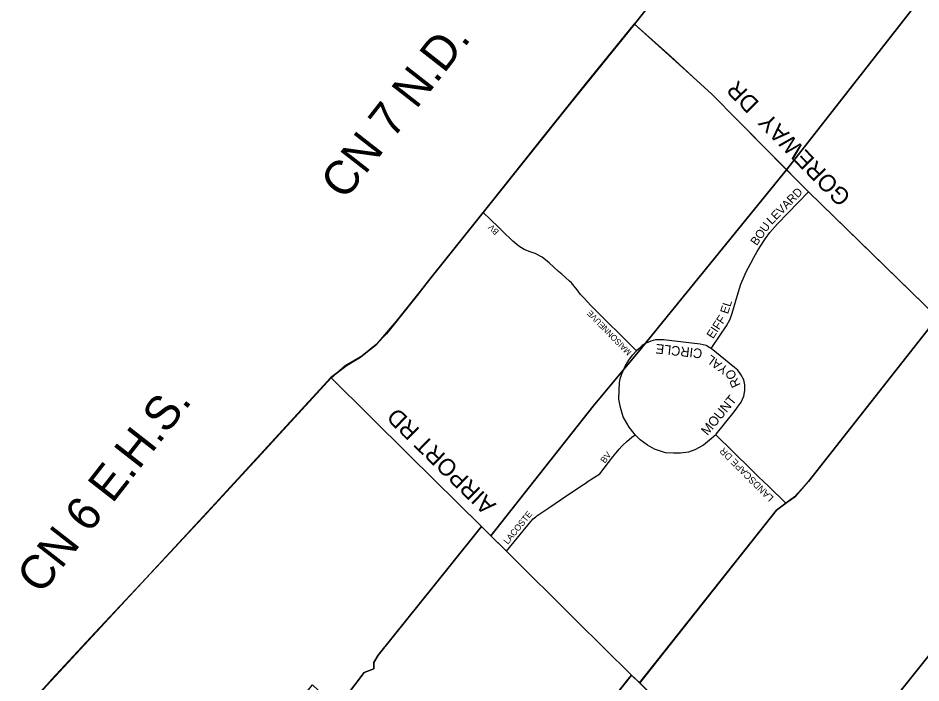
# Model space of a CAD drawing. Extents: x 589464 to 611048, y 4827729 to 4855916.
# Drawn here: x 598824 to 601490, y 4848535 to 4850497 of the extents above; entities that cross this region are included whole.
import ezdxf

# ---------------------------------------------------------------- set-up
doc = ezdxf.new("R2010")
doc.units = 0
for name, color, linetype in [('GIS_LOT_CONCESSION', 7, 'Continuous'), ('GIS_MAJOR_ARTERIAL_STREETS', 7, 'Continuous'), ('GIS_MINOR_ARTERIAL_STREETS', 7, 'Continuous'), ('GIS_MUN_BDRY', 7, 'Continuous'), ('GIS_TX_LOT_CONCESSION', 7, 'Continuous'), ('GIS_TX_MAJOR_ARTERIAL_STREETS', 7, 'Continuous'), ('GIS_TX_MINOR_ARTERIAL_STREETS', 7, 'Continuous')]:
    doc.layers.add(name, color=color, linetype=linetype)

msp = doc.modelspace()

# ---------------------------------------------------------------- linework, layer by layer
at = {"layer": 'GIS_LOT_CONCESSION'}
for points in [[(601507, 4851567.3), (600644.5, 4850479), (600817.2, 4850322.1), (600872.8, 4850272.2), (600950.1, 4850193.3), (601093, 4850049.1), (601945.9, 4851138.1), (601546.6, 4851527.5)], [(601945.9, 4851138.1), (601093, 4850049.1), (601158, 4849983.5), (601539.4, 4849612.8), (601838.7, 4849993.2), (602119.1, 4850353.1), (602389.2, 4850695)], [(600644.5, 4850479), (600451.3, 4850240.7), (600212.7, 4849942.4), (600197.7, 4849922.8), (600036.1, 4849721.6), (600002.4, 4849678.4), (599911.5, 4849565.1), (599881.4, 4849533), (599835.1, 4849495.5), (599805.9, 4849478.1), (599795.8, 4849472.1), (599747.8, 4849435.6), (599979, 4849207.1), (600192.4, 4848996), (600220.4, 4848968.4), (600522.3, 4849351.3), (600655, 4849510.7), (601093, 4850049.1), (600950.1, 4850193.3), (600872.8, 4850272.2), (600817.2, 4850322.1)], [(601093, 4850049.1), (600655, 4849510.7), (600522.3, 4849351.3), (600220.4, 4848968.4), (600266.3, 4848923), (600472.2, 4848719.3), (600635.3, 4848558), (600659.6, 4848535.3), (601063.4, 4849044), (601091, 4849065.3), (601095, 4849068.5), (601116.8, 4849083.5), (601157.8, 4849129.5), (601539.4, 4849612.8), (601158, 4849983.5)], [(601539.4, 4849612.8), (601157.8, 4849129.5), (601116.8, 4849083.5), (601095, 4849068.5), (601091, 4849065.3), (601063.4, 4849044), (600659.6, 4848535.3), (600773, 4848421.6), (600918.1, 4848277.3), (601079, 4848119.4), (601099.9, 4848098.7), (601534.5, 4848640.7), (601548.5, 4848630.3), (601981, 4849178.3), (601758.4, 4849398.3)], [(599747.8, 4849435.6), (599407.3, 4849065), (598823.8, 4848435.7), (599266.8, 4847997.4), (599693.8, 4848528.8), (599766.6, 4848460.3), (599845.6, 4848565.1), (599874.4, 4848576), (599874, 4848595.2), (599887.7, 4848616.5), (600097.2, 4848877.5), (600192.4, 4848996), (599979, 4849207.1)], [(601981, 4849178.3), (601548.5, 4848630.3), (601534.5, 4848640.7), (601099.9, 4848098.7), (601129.4, 4848069.5), (601183, 4848016.6), (601221.3, 4847978.7), (601230.7, 4847969.3), (601289.4, 4847911), (601353.5, 4847847.8), (601487.4, 4847715), (601514.3, 4847688.3), (601534.6, 4847668.2), (601968.1, 4848216.4), (601985.8, 4848199.7), (602415.7, 4848748.2), (602388, 4848775.5), (602268.9, 4848892.6), (602212.2, 4848949), (602197.6, 4848963.5), (602127.4, 4849033.3), (602061, 4849099.2)], [(600635.3, 4848558), (600400.7, 4848262.9), (600352.5, 4848202.3), (600283.1, 4848115), (600224.2, 4848040.9), (600210.9, 4848035.1), (600198.1, 4848035.7), (600155.7, 4848064.9), (600147.4, 4848070.6), (600136.1, 4848074.7), (600124.1, 4848071.8), (600119.4, 4848068.6), (600113.1, 4848064.2), (599900.2, 4847795.5), (599711.5, 4847557.3), (599981.6, 4847291.5), (600082.8, 4847191.9), (600158, 4847117.8), (600580.3, 4847652.9), (600652.8, 4847583.7), (601079, 4848119.4), (600918.1, 4848277.3), (600773, 4848421.6), (600659.6, 4848535.3)]]:
    msp.add_lwpolyline(points, close=True, dxfattribs=at)
msp.add_lwpolyline([(600400.7, 4848262.9), (600635.3, 4848558), (600472.2, 4848719.3), (600266.3, 4848923), (600220.4, 4848968.4), (600192.4, 4848996), (600097.2, 4848877.5), (599887.7, 4848616.5), (599874, 4848595.2), (599874.4, 4848576), (599845.6, 4848565.1), (599766.6, 4848460.3)], dxfattribs=at)
at = {"layer": 'GIS_MAJOR_ARTERIAL_STREETS'}
for points in [[(600644.5, 4850479), (601075.7, 4851023.1), (601502.4, 4851561.6)], [(600197.7, 4849922.8), (600212.7, 4849942.4), (600451.3, 4850240.7), (600644.5, 4850479)], [(600817.2, 4850322.1), (600749.7, 4850384.7), (600644.5, 4850479)], [(600950.1, 4850193.3), (600872.8, 4850272.2), (600817.2, 4850322.1)], [(601158, 4849983.5), (600950.1, 4850193.3)], [(601303.7, 4849841.9), (601158, 4849983.5)], [(599747.8, 4849435.6), (599795.8, 4849472.1), (599805.9, 4849478.1), (599835.1, 4849495.5), (599881.4, 4849533), (599911.5, 4849565.1), (600002.4, 4849678.4), (600036.1, 4849721.6), (600197.7, 4849922.8)], [(601539.4, 4849612.8), (601303.7, 4849841.9)], [(601091, 4849065.3), (601095, 4849068.5), (601120.6, 4849086.1), (601157.8, 4849129.5), (601539.4, 4849612.8)], [(598823.8, 4848435.7), (599288.1, 4848936.4), (599407.3, 4849065), (599747.8, 4849435.6)], [(599979, 4849207.1), (599747.8, 4849435.6)], [(600266.3, 4848923), (600262.2, 4848927), (600258.1, 4848931), (600220.4, 4848968.4), (600193, 4848995.5), (599979, 4849207.1)], [(600659.3, 4848534.9), (601063.4, 4849044), (601091, 4849065.3), (601091, 4849065.3)], [(600635.3, 4848558), (600472.2, 4848719.3), (600266.3, 4848923)], [(600400.7, 4848262.9), (600626, 4848546.2), (600635.3, 4848558)], [(600659.3, 4848534.9), (600635.3, 4848558)], [(600918.1, 4848277.3), (600773, 4848421.6), (600665.1, 4848529.1), (600659.3, 4848534.9)]]:
    msp.add_lwpolyline(points, dxfattribs=at)
at = {"layer": 'GIS_MINOR_ARTERIAL_STREETS'}
for points in [[(601006.1, 4849807.6), (601016.6, 4849823.9), (601031, 4849846.6), (601043.7, 4849863.5), (601066.5, 4849889.2), (601158, 4849983.5)], [(601006.1, 4849807.6), (601016.6, 4849823.9), (601031, 4849846.6), (601043.7, 4849863.5), (601066.5, 4849889.2), (601158, 4849983.5)], [(600420, 4849748.7), (600392.7, 4849774.3), (600371.4, 4849791), (600351.1, 4849801.4), (600335.8, 4849806.5), (600318.5, 4849813.8), (600302.6, 4849824), (600285.1, 4849838.7), (600254.4, 4849868.2), (600241.4, 4849880.8), (600197.7, 4849922.8)], [(600420, 4849748.7), (600392.7, 4849774.3), (600371.4, 4849791), (600351.1, 4849801.4), (600335.8, 4849806.5), (600318.5, 4849813.8), (600302.6, 4849824), (600285.1, 4849838.7), (600254.4, 4849868.2), (600241.4, 4849880.8), (600197.7, 4849922.8)], [(600947.6, 4849676.1), (600958.8, 4849711), (600968.4, 4849734.4), (600973.8, 4849747.4), (600987.6, 4849773.1), (600996.6, 4849789.7), (601006.1, 4849807.6)], [(600947.6, 4849676.1), (600958.8, 4849711), (600968.4, 4849734.4), (600973.8, 4849747.4), (600987.6, 4849773.1), (600996.6, 4849789.7), (601006.1, 4849807.6)], [(600515.5, 4849648), (600495.3, 4849669.6), (600484.9, 4849680.8), (600475.4, 4849694.3), (600466.3, 4849705.3), (600458.2, 4849715.5), (600452.4, 4849720), (600429.7, 4849740.4), (600420, 4849748.7)], [(600515.5, 4849648), (600495.3, 4849669.6), (600484.9, 4849680.8), (600475.4, 4849694.3), (600466.3, 4849705.3), (600458.2, 4849715.5), (600452.4, 4849720), (600429.7, 4849740.4), (600420, 4849748.7)], [(600871, 4849521.4), (600897.4, 4849561), (600915.8, 4849588.2), (600926.7, 4849608.2), (600932.9, 4849626.2), (600947.6, 4849676.1)], [(600871, 4849521.4), (600897.4, 4849561), (600915.8, 4849588.2), (600926.7, 4849608.2), (600932.9, 4849626.2), (600947.6, 4849676.1)], [(600649.9, 4849514.7), (600515.5, 4849648)], [(600649.9, 4849514.7), (600515.5, 4849648)], [(600871, 4849521.4), (600866.8, 4849523.9), (600856.2, 4849530.1), (600838.4, 4849534.6), (600730.2, 4849546.7), (600705.9, 4849547.4), (600692.3, 4849542.9), (600678.4, 4849537.2), (600667.1, 4849529.9), (600657.8, 4849521.7), (600649.9, 4849514.7)], [(600871, 4849521.4), (600866.8, 4849523.9), (600856.2, 4849530.1), (600838.4, 4849534.6), (600730.2, 4849546.7), (600705.9, 4849547.4), (600692.3, 4849542.9), (600678.4, 4849537.2), (600667.1, 4849529.9), (600657.8, 4849521.7), (600649.9, 4849514.7)], [(600939.2, 4849465.9), (600871, 4849521.4)], [(600939.2, 4849465.9), (600871, 4849521.4)], [(600645.9, 4849266.5), (600643, 4849270.4), (600629, 4849289.1), (600622.1, 4849300.7), (600610.6, 4849320), (600602.7, 4849347.2), (600598.5, 4849371.9), (600598.6, 4849398.7), (600599.9, 4849421.3), (600602.2, 4849431.9), (600607, 4849446.8), (600618, 4849471.6), (600629.5, 4849490.1), (600639.6, 4849503.1), (600649.2, 4849513.9), (600649.9, 4849514.7)], [(600645.9, 4849266.5), (600643, 4849270.4), (600629, 4849289.1), (600622.1, 4849300.7), (600610.6, 4849320), (600602.7, 4849347.2), (600598.5, 4849371.9), (600598.6, 4849398.7), (600599.9, 4849421.3), (600602.2, 4849431.9), (600607, 4849446.8), (600618, 4849471.6), (600629.5, 4849490.1), (600639.6, 4849503.1), (600649.2, 4849513.9), (600649.9, 4849514.7)], [(600939.1, 4849334.4), (600959.3, 4849363.2), (600967.2, 4849380.4), (600970.2, 4849397.1), (600970.5, 4849414.6), (600967, 4849428.6), (600958.7, 4849445.1), (600949, 4849457.1), (600939.2, 4849465.9)], [(600939.1, 4849334.4), (600959.3, 4849363.2), (600967.2, 4849380.4), (600970.2, 4849397.1), (600970.5, 4849414.6), (600967, 4849428.6), (600958.7, 4849445.1), (600949, 4849457.1), (600939.2, 4849465.9)], [(600884.3, 4849266.9), (600885.6, 4849268.5), (600939.1, 4849334.4)], [(600884.3, 4849266.9), (600885.6, 4849268.5), (600939.1, 4849334.4)], [(600589.9, 4849213.9), (600598.6, 4849224.2), (600607.3, 4849233.3), (600610.3, 4849236), (600622, 4849246.7), (600636.7, 4849260.1), (600645.9, 4849266.5)], [(600589.9, 4849213.9), (600598.6, 4849224.2), (600607.3, 4849233.3), (600610.3, 4849236), (600622, 4849246.7), (600636.7, 4849260.1), (600645.9, 4849266.5)], [(600884.3, 4849266.9), (600866.1, 4849250.7), (600847.6, 4849236.5), (600822.9, 4849222.6), (600803.5, 4849215.6), (600780.6, 4849212.2), (600759.4, 4849212.2), (600735.4, 4849213.4), (600703, 4849224), (600682.8, 4849236), (600661.1, 4849252), (600645.9, 4849266.5)], [(600884.3, 4849266.9), (600866.1, 4849250.7), (600847.6, 4849236.5), (600822.9, 4849222.6), (600803.5, 4849215.6), (600780.6, 4849212.2), (600759.4, 4849212.2), (600735.4, 4849213.4), (600703, 4849224), (600682.8, 4849236), (600661.1, 4849252), (600645.9, 4849266.5)], [(601010.7, 4849142.6), (600987.6, 4849165.3), (600884.3, 4849266.9)], [(601010.7, 4849142.6), (600987.6, 4849165.3), (600884.3, 4849266.9)], [(600541.6, 4849152.1), (600554.6, 4849168.8), (600580.5, 4849201.9), (600589.9, 4849213.9)], [(600541.6, 4849152.1), (600554.6, 4849168.8), (600580.5, 4849201.9), (600589.9, 4849213.9)], [(600467.9, 4849103.1), (600493.2, 4849119.9), (600504.6, 4849127.5), (600504.8, 4849127.6), (600541.6, 4849152.1)], [(600467.9, 4849103.1), (600493.2, 4849119.9), (600504.6, 4849127.5), (600504.8, 4849127.6), (600541.6, 4849152.1)], [(601091, 4849065.3), (601039.7, 4849114.8), (601010.7, 4849142.6)], [(601091, 4849065.3), (601039.7, 4849114.8), (601010.7, 4849142.6)], [(600391.1, 4849051.3), (600428.9, 4849076.8), (600467.9, 4849103.1)], [(600391.1, 4849051.3), (600428.9, 4849076.8), (600467.9, 4849103.1)], [(600266.3, 4848923), (600337.9, 4849011.4), (600345.4, 4849018.4), (600352.6, 4849024.9), (600355.9, 4849027.9), (600364.7, 4849033.8), (600373.5, 4849039.6), (600391.1, 4849051.3)], [(600266.3, 4848923), (600337.9, 4849011.4), (600345.4, 4849018.4), (600352.6, 4849024.9), (600355.9, 4849027.9), (600364.7, 4849033.8), (600373.5, 4849039.6), (600391.1, 4849051.3)]]:
    msp.add_lwpolyline(points, dxfattribs=at)
at = {"layer": 'GIS_MUN_BDRY'}
for p, q in [((600644.7, 4850478.8), (601510.2, 4851560)), ((600503.7, 4850306.3), (600644, 4850479.3)), ((600644, 4850479.3), (600644.7, 4850478.8)), ((600378, 4850148.7), (600503.7, 4850306.3)), ((600221, 4849952), (600378, 4850148.7)), ((600047.3, 4849734.7), (600221, 4849952)), ((599941.3, 4849601.7), (600047.3, 4849734.7)), ((599883, 4849534.7), (599941.3, 4849601.7)), ((599840.7, 4849501.3), (599883, 4849534.7)), ((599790.3, 4849471.3), (599840.7, 4849501.3)), ((599748.3, 4849435.3), (599790.3, 4849471.3)), ((599748.3, 4849435.3), (599532.7, 4849199.7)), ((599532.7, 4849199.7), (599368.3, 4849022.3)), ((599368.3, 4849022.3), (599231.3, 4848875)), ((599231.3, 4848875), (599051, 4848682.3)), ((599051, 4848682.3), (598923.7, 4848546)), ((598923.7, 4848546), (598824, 4848435))]:
    msp.add_line(p, q, dxfattribs=at)

# ---------------------------------------------------------------- texts
at = {"layer": 'GIS_TX_LOT_CONCESSION'}
for s, p in [('CN 7 N.D.', (599788.8, 4849956)), ('CN 6 E.H.S.', (598891.7, 4848792.2))]:
    msp.add_text(s, height=100, rotation=52, dxfattribs=at).set_placement(p)
at = {"layer": 'GIS_TX_MAJOR_ARTERIAL_STREETS'}
for s, height, rotation, p in [('GOREWAY  DR', 49.998, 134.5274, (601286.3, 4849971.6)), ('AIRPORT RD', 50, 135.5932, (600237.9, 4849061.7))]:
    msp.add_text(s, height=height, rotation=rotation, dxfattribs=at).set_placement(p)
at = {"layer": 'GIS_TX_MINOR_ARTERIAL_STREETS'}
for s, height, rotation, p in [('LEVARD', 25, 45.6824, (601049.6, 4849885.8)), ('BOU', 25, 54.9641, (601005.1, 4849823.5)), ('BV', 17.66, 135.1824, (600245.4, 4849867.1)), ('EL', 25, 71.9955, (600920.2, 4849621.7)), ('MAISONNEUVE   ', 17.658, 134.3679, (600636.7, 4849511.4)), ('EIFF', 25, 56.7579, (600876.2, 4849548.4)), ('CIRCLE', 28.16, 173.5873, (600845.8, 4849519.8)), ('YAL', 26.53, 143.2516, (600923.2, 4849464.3)), ('RO', 27.06, 114.9769, (600958.1, 4849413.8)), ('MOUNT', 28.16, 50.4067, (600859.8, 4849262.9)), ('LANDSCAPE DR', 20.252, 134.9622, (601056.7, 4849082)), ('BV', 18.64, 52.2418, (600556.7, 4849181.4)), ('LACOSTE', 18.64, 50.8275, (600270.2, 4848942.2))]:
    msp.add_text(s, height=height, rotation=rotation, dxfattribs=at).set_placement(p)

doc.saveas('drawing.dxf')
